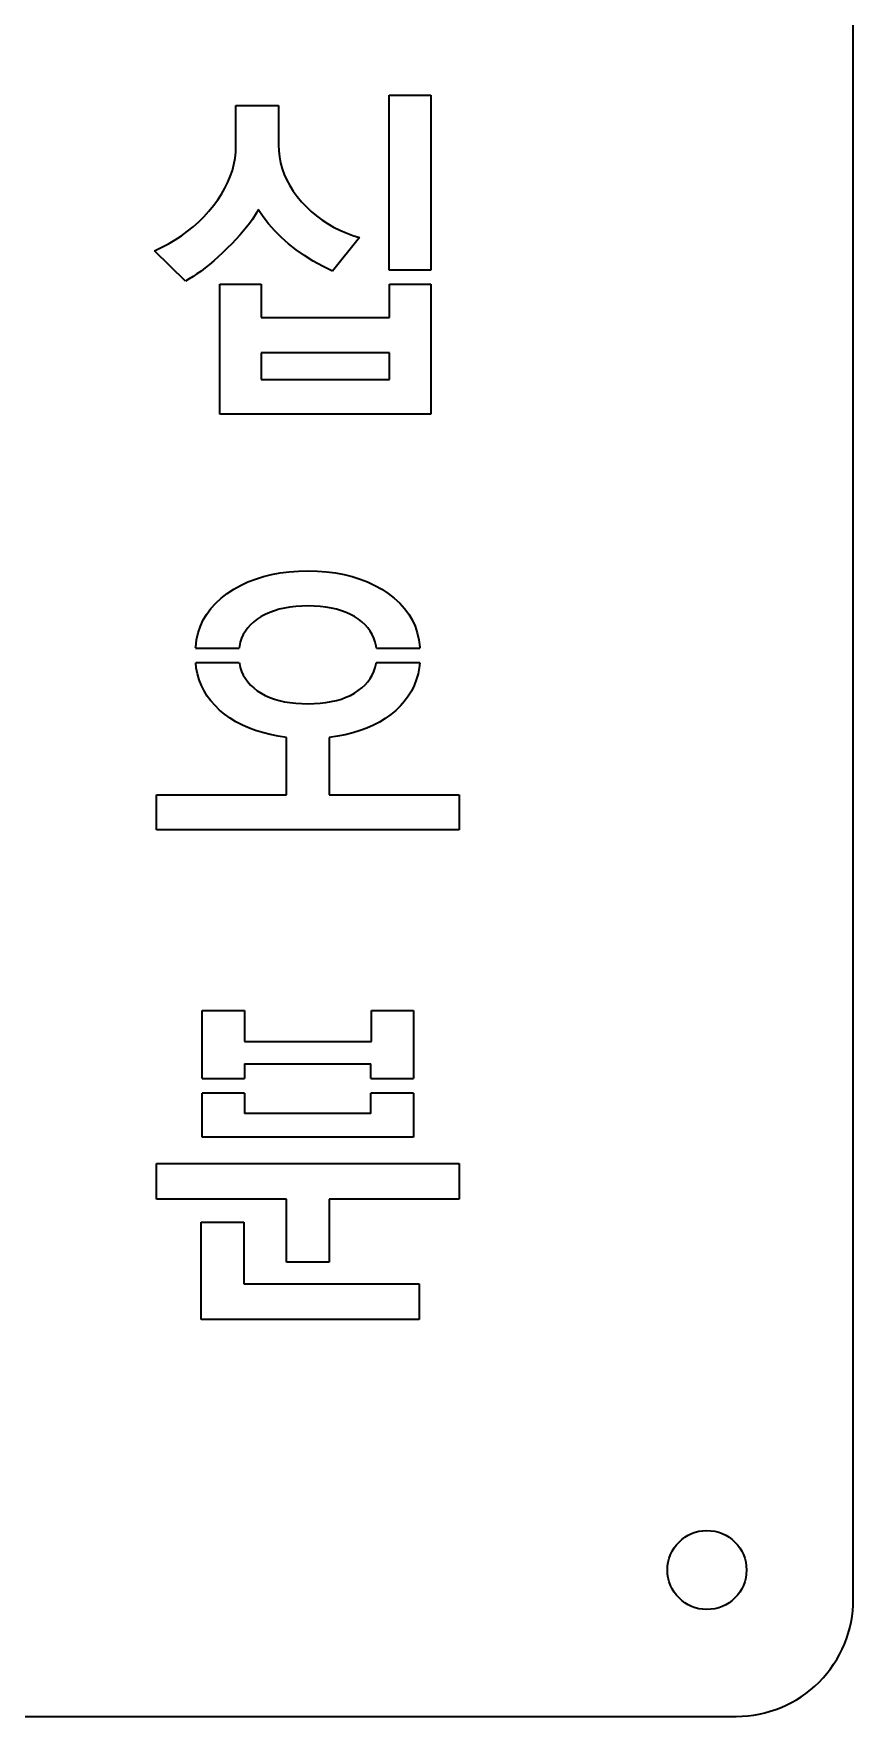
# Model space of a CAD drawing. Extents: x 480 to 710, y 306 to 536.
# Drawn here: x 653.5 to 709.5, y 305.5 to 420.5 of the extents above; entities that cross this region are included whole.
import ezdxf

# ---------------------------------------------------------------- set-up
doc = ezdxf.new("R2010")
doc.units = 0

msp = doc.modelspace()

# ---------------------------------------------------------------- linework, layer by layer
at = {"color": 7, "lineweight": 35}
for p, q in [((709.5, 313.5), (709.5, 527.5)), ((682.579468, 366.086639), (661.906921, 366.086639)), ((661.906921, 343.274841), (682.579468, 343.274841)), ((487.5, 305.5), (701.5, 305.5))]:
    msp.add_line(p, q, dxfattribs=at)
at = {"color": 7, "lineweight": 35, "ltscale": 0.069293}
msp.add_line((667.323364, 412.816284), (667.323364, 415.588013), dxfattribs=at)
at = {"color": 7, "lineweight": 35, "ltscale": 0.072758}
for p, q in [((667.323364, 415.588013), (670.233704, 415.588013)), ((664.955811, 339.2789), (667.86615, 339.2789)), ((673.686829, 336.530273), (670.776489, 336.530273))]:
    msp.add_line(p, q, dxfattribs=at)
at = {"color": 7, "lineweight": 35, "ltscale": 0.066984}
msp.add_line((670.233704, 415.588013), (670.233704, 412.908661), dxfattribs=at)
at = {"color": 7, "lineweight": 35, "ltscale": 0.299117}
for p, q in [((677.798218, 404.32782), (677.798218, 416.29248)), ((680.639282, 416.29248), (680.639282, 404.32782)), ((667.86615, 335.063568), (679.830811, 335.063568))]:
    msp.add_line(p, q, dxfattribs=at)
at = {"color": 7, "lineweight": 35, "ltscale": 0.071027}
for p, q in [((677.798218, 416.29248), (680.639282, 416.29248)), ((680.639282, 404.32782), (677.798218, 404.32782)), ((666.214661, 403.380798), (669.055725, 403.380798))]:
    msp.add_line(p, q, dxfattribs=at)
at = {"color": 7, "lineweight": 35, "ltscale": 0.010491}
msp.add_line((670.233704, 412.908661), (670.249451, 412.489319), dxfattribs=at)
at = {"color": 7, "lineweight": 35, "ltscale": 0.010521}
msp.add_line((667.18512, 411.567078), (667.261963, 411.980835), dxfattribs=at)
at = {"color": 7, "lineweight": 35, "ltscale": 0.010473}
msp.add_line((667.261963, 411.980835), (667.307983, 412.397217), dxfattribs=at)
at = {"color": 7, "lineweight": 35, "ltscale": 0.010484}
msp.add_line((667.307983, 412.397217), (667.323364, 412.816284), dxfattribs=at)
at = {"color": 7, "lineweight": 35, "ltscale": 0.010383}
msp.add_line((670.249451, 412.489319), (670.296753, 412.076691), dxfattribs=at)
at = {"color": 7, "lineweight": 35, "ltscale": 0.010338}
msp.add_line((670.296753, 412.076691), (670.37561, 411.670746), dxfattribs=at)
at = {"color": 7, "lineweight": 35, "ltscale": 0.010988}
msp.add_line((666.770386, 410.341797), (666.939331, 410.747559), dxfattribs=at)
at = {"color": 7, "lineweight": 35, "ltscale": 0.010781}
msp.add_line((666.939331, 410.747559), (667.077637, 411.156006), dxfattribs=at)
at = {"color": 7, "lineweight": 35, "ltscale": 0.010622}
msp.add_line((667.077637, 411.156006), (667.18512, 411.567078), dxfattribs=at)
at = {"color": 7, "lineweight": 35, "ltscale": 0.010355}
msp.add_line((670.37561, 411.670746), (670.485901, 411.271484), dxfattribs=at)
at = {"color": 7, "lineweight": 35, "ltscale": 0.010435}
msp.add_line((670.485901, 411.271484), (670.627808, 410.878937), dxfattribs=at)
at = {"color": 7, "lineweight": 35, "ltscale": 0.010575}
msp.add_line((670.627808, 410.878937), (670.801208, 410.493103), dxfattribs=at)
at = {"color": 7, "lineweight": 35, "ltscale": 0.011896}
msp.add_line((666.079224, 409.140442), (666.340332, 409.538239), dxfattribs=at)
at = {"color": 7, "lineweight": 35, "ltscale": 0.01155}
msp.add_line((666.340332, 409.538239), (666.57074, 409.93869), dxfattribs=at)
at = {"color": 7, "lineweight": 35, "ltscale": 0.011246}
msp.add_line((666.57074, 409.93869), (666.770386, 410.341797), dxfattribs=at)
at = {"color": 7, "lineweight": 35, "ltscale": 0.010775}
msp.add_line((670.801208, 410.493103), (671.006165, 410.113953), dxfattribs=at)
at = {"color": 7, "lineweight": 35, "ltscale": 0.01103}
msp.add_line((671.006165, 410.113953), (671.242615, 409.741486), dxfattribs=at)
at = {"color": 7, "lineweight": 35, "ltscale": 0.011336}
msp.add_line((671.242615, 409.741486), (671.51062, 409.375732), dxfattribs=at)
at = {"color": 7, "lineweight": 35, "ltscale": 0.012451}
msp.add_line((665.135071, 407.992065), (665.470703, 408.360046), dxfattribs=at)
at = {"color": 7, "lineweight": 35, "ltscale": 0.012467}
msp.add_line((665.470703, 408.360046), (665.787354, 408.74527), dxfattribs=at)
at = {"color": 7, "lineweight": 35, "ltscale": 0.012282}
msp.add_line((665.787354, 408.74527), (666.079224, 409.140442), dxfattribs=at)
at = {"color": 7, "lineweight": 35, "ltscale": 0.006751}
msp.add_line((668.72168, 408.261383), (668.585693, 408.028076), dxfattribs=at)
at = {"color": 7, "lineweight": 35, "ltscale": 0.006291}
msp.add_line((668.836304, 408.485413), (668.72168, 408.261383), dxfattribs=at)
at = {"color": 7, "lineweight": 35, "ltscale": 0.015262}
msp.add_line((669.178101, 407.979584), (668.836304, 408.485413), dxfattribs=at)
at = {"color": 7, "lineweight": 35, "ltscale": 0.01169}
msp.add_line((671.51062, 409.375732), (671.81012, 409.016663), dxfattribs=at)
at = {"color": 7, "lineweight": 35, "ltscale": 0.011813}
msp.add_line((671.81012, 409.016663), (672.133423, 408.672058), dxfattribs=at)
at = {"color": 7, "lineweight": 35, "ltscale": 0.011703}
msp.add_line((672.133423, 408.672058), (672.472778, 408.349609), dxfattribs=at)
at = {"color": 7, "lineweight": 35, "ltscale": 0.011633}
msp.add_line((672.472778, 408.349609), (672.828247, 408.049347), dxfattribs=at)
at = {"color": 7, "lineweight": 35, "ltscale": 0.012603}
msp.add_line((664.014587, 406.991272), (664.407043, 407.307678), dxfattribs=at)
at = {"color": 7, "lineweight": 35, "ltscale": 0.012519}
msp.add_line((664.407043, 407.307678), (664.780518, 407.641266), dxfattribs=at)
at = {"color": 7, "lineweight": 35, "ltscale": 0.012469}
msp.add_line((664.780518, 407.641266), (665.135071, 407.992065), dxfattribs=at)
at = {"color": 7, "lineweight": 35, "ltscale": 0.008734}
msp.add_line((668.0495, 407.272797), (667.828064, 407.002563), dxfattribs=at)
at = {"color": 7, "lineweight": 35, "ltscale": 0.008222}
msp.add_line((668.249573, 407.533813), (668.0495, 407.272797), dxfattribs=at)
at = {"color": 7, "lineweight": 35, "ltscale": 0.00772}
msp.add_line((668.428345, 407.785583), (668.249573, 407.533813), dxfattribs=at)
at = {"color": 7, "lineweight": 35, "ltscale": 0.007227}
msp.add_line((668.585693, 408.028076), (668.428345, 407.785583), dxfattribs=at)
at = {"color": 7, "lineweight": 35, "ltscale": 0.015432}
msp.add_line((669.556946, 407.492218), (669.178101, 407.979584), dxfattribs=at)
at = {"color": 7, "lineweight": 35, "ltscale": 0.015667}
msp.add_line((669.972717, 407.023346), (669.556946, 407.492218), dxfattribs=at)
at = {"color": 7, "lineweight": 35, "ltscale": 0.011601}
msp.add_line((672.828247, 408.049347), (673.199707, 407.77124), dxfattribs=at)
at = {"color": 7, "lineweight": 35, "ltscale": 0.01161}
msp.add_line((673.199707, 407.77124), (673.587219, 407.51532), dxfattribs=at)
at = {"color": 7, "lineweight": 35, "ltscale": 0.011659}
msp.add_line((673.587219, 407.51532), (673.990784, 407.281555), dxfattribs=at)
at = {"color": 7, "lineweight": 35, "ltscale": 0.011748}
msp.add_line((673.990784, 407.281555), (674.4104, 407.070007), dxfattribs=at)
at = {"color": 7, "lineweight": 35, "ltscale": 0.013239}
msp.add_line((662.255493, 405.897827), (662.723633, 406.145386), dxfattribs=at)
at = {"color": 7, "lineweight": 35, "ltscale": 0.013037}
msp.add_line((662.723633, 406.145386), (663.172913, 406.410156), dxfattribs=at)
at = {"color": 7, "lineweight": 35, "ltscale": 0.012861}
msp.add_line((663.172913, 406.410156), (663.60321, 406.692108), dxfattribs=at)
at = {"color": 7, "lineweight": 35, "ltscale": 0.012716}
msp.add_line((663.60321, 406.692108), (664.014587, 406.991272), dxfattribs=at)
at = {"color": 7, "lineweight": 35, "ltscale": 0.010856}
msp.add_line((667.035522, 406.136383), (666.728638, 405.829163), dxfattribs=at)
at = {"color": 7, "lineweight": 35, "ltscale": 0.010317}
msp.add_line((667.321045, 406.434326), (667.035522, 406.136383), dxfattribs=at)
at = {"color": 7, "lineweight": 35, "ltscale": 0.009783}
msp.add_line((667.585205, 406.723053), (667.321045, 406.434326), dxfattribs=at)
at = {"color": 7, "lineweight": 35, "ltscale": 0.009257}
msp.add_line((667.828064, 407.002563), (667.585205, 406.723053), dxfattribs=at)
at = {"color": 7, "lineweight": 35, "ltscale": 0.015965}
msp.add_line((670.425415, 406.572937), (669.972717, 407.023346), dxfattribs=at)
at = {"color": 7, "lineweight": 35, "ltscale": 0.016324}
msp.add_line((670.9151, 406.140991), (670.425415, 406.572937), dxfattribs=at)
at = {"color": 7, "lineweight": 35, "ltscale": 0.016738}
msp.add_line((671.441711, 405.727539), (670.9151, 406.140991), dxfattribs=at)
at = {"color": 7, "lineweight": 35, "ltscale": 0.073949}
msp.add_line((675.765625, 406.568298), (673.917786, 404.258545), dxfattribs=at)
at = {"color": 7, "lineweight": 35, "ltscale": 0.011877}
msp.add_line((674.4104, 407.070007), (674.846069, 406.880585), dxfattribs=at)
at = {"color": 7, "lineweight": 35, "ltscale": 0.012043}
msp.add_line((674.846069, 406.880585), (675.297852, 406.713379), dxfattribs=at)
at = {"color": 7, "lineweight": 35, "ltscale": 0.012244}
msp.add_line((675.297852, 406.713379), (675.765625, 406.568298), dxfattribs=at)
at = {"color": 7, "lineweight": 35, "ltscale": 0.013472}
msp.add_line((661.768311, 405.66748), (662.255493, 405.897827), dxfattribs=at)
at = {"color": 7, "lineweight": 35, "ltscale": 0.073907}
msp.add_line((663.870239, 403.588684), (661.768311, 405.66748), dxfattribs=at)
at = {"color": 7, "lineweight": 35, "ltscale": 0.00968}
msp.add_line((665.804382, 404.972717), (665.509033, 404.722321), dxfattribs=at)
at = {"color": 7, "lineweight": 35, "ltscale": 0.010088}
msp.add_line((666.106079, 405.240662), (665.804382, 404.972717), dxfattribs=at)
at = {"color": 7, "lineweight": 35, "ltscale": 0.010501}
msp.add_line((666.414185, 405.526123), (666.106079, 405.240662), dxfattribs=at)
at = {"color": 7, "lineweight": 35, "ltscale": 0.010918}
msp.add_line((666.728638, 405.829163), (666.414185, 405.526123), dxfattribs=at)
at = {"color": 7, "lineweight": 35, "ltscale": 0.017205}
msp.add_line((672.00531, 405.332581), (671.441711, 405.727539), dxfattribs=at)
at = {"color": 7, "lineweight": 35, "ltscale": 0.01772}
msp.add_line((672.605835, 404.956085), (672.00531, 405.332581), dxfattribs=at)
at = {"color": 7, "lineweight": 35, "ltscale": 0.018279}
msp.add_line((673.243347, 404.598083), (672.605835, 404.956085), dxfattribs=at)
at = {"color": 7, "lineweight": 35, "ltscale": 0.007383}
msp.add_line((664.127502, 403.733734), (663.870239, 403.588684), dxfattribs=at)
at = {"color": 7, "lineweight": 35, "ltscale": 0.007743}
msp.add_line((664.391113, 403.896362), (664.127502, 403.733734), dxfattribs=at)
at = {"color": 7, "lineweight": 35, "ltscale": 0.008114}
msp.add_line((664.661072, 404.076508), (664.391113, 403.896362), dxfattribs=at)
at = {"color": 7, "lineweight": 35, "ltscale": 0.008494}
msp.add_line((664.937378, 404.274231), (664.661072, 404.076508), dxfattribs=at)
at = {"color": 7, "lineweight": 35, "ltscale": 0.008882}
msp.add_line((665.220032, 404.489502), (664.937378, 404.274231), dxfattribs=at)
at = {"color": 7, "lineweight": 35, "ltscale": 0.009278}
msp.add_line((665.509033, 404.722321), (665.220032, 404.489502), dxfattribs=at)
at = {"color": 7, "lineweight": 35, "ltscale": 0.018877}
msp.add_line((673.917786, 404.258545), (673.243347, 404.598083), dxfattribs=at)
at = {"color": 7, "lineweight": 35, "ltscale": 0.222316}
for p, q in [((666.214661, 394.488159), (666.214661, 403.380798)), ((680.639282, 403.380798), (680.639282, 394.488159)), ((673.686829, 368.477264), (682.579468, 368.477264)), ((682.579468, 340.838013), (673.686829, 340.838013))]:
    msp.add_line(p, q, dxfattribs=at)
at = {"color": 7, "lineweight": 35, "ltscale": 0.056878}
for p, q in [((669.055725, 403.380798), (669.055725, 401.105682)), ((677.82135, 401.105682), (677.82135, 403.380798))]:
    msp.add_line(p, q, dxfattribs=at)
at = {"color": 7, "lineweight": 35, "ltscale": 0.070448}
msp.add_line((677.82135, 403.380798), (680.639282, 403.380798), dxfattribs=at)
at = {"color": 7, "lineweight": 35, "ltscale": 0.219141}
for p, q in [((669.055725, 401.105682), (677.82135, 401.105682)), ((677.82135, 398.691956), (669.055725, 398.691956)), ((669.055725, 396.855682), (677.82135, 396.855682))]:
    msp.add_line(p, q, dxfattribs=at)
at = {"color": 7, "lineweight": 35, "ltscale": 0.045907}
for p, q in [((669.055725, 398.691956), (669.055725, 396.855682)), ((677.82135, 396.855682), (677.82135, 398.691956))]:
    msp.add_line(p, q, dxfattribs=at)
at = {"color": 7, "lineweight": 35, "ltscale": 0.360616}
msp.add_line((680.639282, 394.488159), (666.214661, 394.488159), dxfattribs=at)
at = {"color": 7, "lineweight": 35, "ltscale": 0.013614}
msp.add_line((667.645813, 382.796539), (668.139221, 383.026947), dxfattribs=at)
at = {"color": 7, "lineweight": 35, "ltscale": 0.013848}
msp.add_line((668.139221, 383.026947), (668.655884, 383.226624), dxfattribs=at)
at = {"color": 7, "lineweight": 35, "ltscale": 0.014142}
msp.add_line((668.655884, 383.226624), (669.19574, 383.395569), dxfattribs=at)
at = {"color": 7, "lineweight": 35, "ltscale": 0.014494}
msp.add_line((669.19574, 383.395569), (669.758789, 383.533813), dxfattribs=at)
at = {"color": 7, "lineweight": 35, "ltscale": 0.014902}
msp.add_line((669.758789, 383.533813), (670.345093, 383.641357), dxfattribs=at)
at = {"color": 7, "lineweight": 35, "ltscale": 0.015358}
msp.add_line((670.345093, 383.641357), (670.95459, 383.71814), dxfattribs=at)
at = {"color": 7, "lineweight": 35, "ltscale": 0.015859}
msp.add_line((670.95459, 383.71814), (671.58728, 383.764221), dxfattribs=at)
at = {"color": 7, "lineweight": 35, "ltscale": 0.016403}
msp.add_line((671.58728, 383.764221), (672.243225, 383.779602), dxfattribs=at)
at = {"color": 7, "lineweight": 35, "ltscale": 0.016238}
msp.add_line((672.243225, 383.779602), (672.892578, 383.764221), dxfattribs=at)
at = {"color": 7, "lineweight": 35, "ltscale": 0.015718}
msp.add_line((672.892578, 383.764221), (673.519592, 383.71814), dxfattribs=at)
at = {"color": 7, "lineweight": 35, "ltscale": 0.015235}
msp.add_line((673.519592, 383.71814), (674.124146, 383.641357), dxfattribs=at)
at = {"color": 7, "lineweight": 35, "ltscale": 0.014802}
msp.add_line((674.124146, 383.641357), (674.70636, 383.533813), dxfattribs=at)
at = {"color": 7, "lineweight": 35, "ltscale": 0.014414}
msp.add_line((674.70636, 383.533813), (675.266113, 383.395569), dxfattribs=at)
at = {"color": 7, "lineweight": 35, "ltscale": 0.014084}
msp.add_line((675.266113, 383.395569), (675.803528, 383.226624), dxfattribs=at)
at = {"color": 7, "lineweight": 35, "ltscale": 0.013808}
msp.add_line((675.803528, 383.226624), (676.318481, 383.026947), dxfattribs=at)
at = {"color": 7, "lineweight": 35, "ltscale": 0.013595}
msp.add_line((676.318481, 383.026947), (676.811035, 382.796539), dxfattribs=at)
at = {"color": 7, "lineweight": 35, "ltscale": 0.012577}
msp.add_line((665.944885, 381.584351), (666.314941, 381.925171), dxfattribs=at)
at = {"color": 7, "lineweight": 35, "ltscale": 0.013051}
msp.add_line((666.314941, 381.925171), (666.728638, 382.243591), dxfattribs=at)
at = {"color": 7, "lineweight": 35, "ltscale": 0.013345}
msp.add_line((666.728638, 382.243591), (667.175598, 382.535431), dxfattribs=at)
at = {"color": 7, "lineweight": 35, "ltscale": 0.013446}
msp.add_line((667.175598, 382.535431), (667.645813, 382.796539), dxfattribs=at)
at = {"color": 7, "lineweight": 35, "ltscale": 0.013445}
msp.add_line((676.811035, 382.796539), (677.281189, 382.535431), dxfattribs=at)
at = {"color": 7, "lineweight": 35, "ltscale": 0.013362}
msp.add_line((677.281189, 382.535431), (677.728943, 382.243591), dxfattribs=at)
at = {"color": 7, "lineweight": 35, "ltscale": 0.013072}
msp.add_line((677.728943, 382.243591), (678.143677, 381.925171), dxfattribs=at)
at = {"color": 7, "lineweight": 35, "ltscale": 0.012595}
msp.add_line((678.143677, 381.925171), (678.514709, 381.584351), dxfattribs=at)
at = {"color": 7, "lineweight": 35, "ltscale": 0.011827}
msp.add_line((665.095886, 380.427521), (665.335327, 380.835541), dxfattribs=at)
at = {"color": 7, "lineweight": 35, "ltscale": 0.011958}
msp.add_line((665.335327, 380.835541), (665.618347, 381.221161), dxfattribs=at)
at = {"color": 7, "lineweight": 35, "ltscale": 0.01221}
msp.add_line((665.618347, 381.221161), (665.944885, 381.584351), dxfattribs=at)
at = {"color": 7, "lineweight": 35, "ltscale": 0.007871}
msp.add_line((669.048584, 380.659302), (668.784302, 380.488159), dxfattribs=at)
at = {"color": 7, "lineweight": 35, "ltscale": 0.008033}
msp.add_line((669.331055, 380.812439), (669.048584, 380.659302), dxfattribs=at)
at = {"color": 7, "lineweight": 35, "ltscale": 0.008238}
msp.add_line((669.631592, 380.947571), (669.331055, 380.812439), dxfattribs=at)
at = {"color": 7, "lineweight": 35, "ltscale": 0.008489}
msp.add_line((669.950317, 381.064667), (669.631592, 380.947571), dxfattribs=at)
at = {"color": 7, "lineweight": 35, "ltscale": 0.008777}
msp.add_line((670.287109, 381.163757), (669.950317, 381.064667), dxfattribs=at)
at = {"color": 7, "lineweight": 35, "ltscale": 0.009103}
msp.add_line((670.64209, 381.244843), (670.287109, 381.163757), dxfattribs=at)
at = {"color": 7, "lineweight": 35, "ltscale": 0.009458}
msp.add_line((671.015137, 381.307892), (670.64209, 381.244843), dxfattribs=at)
at = {"color": 7, "lineweight": 35, "ltscale": 0.009845}
for p, q in [((671.406372, 381.352936), (671.015137, 381.307892)), ((671.015137, 374.782684), (671.406372, 374.737946))]:
    msp.add_line(p, q, dxfattribs=at)
at = {"color": 7, "lineweight": 35, "ltscale": 0.010256}
for p, q in [((671.815735, 381.379944), (671.406372, 381.352936)), ((671.406372, 374.737946), (671.815735, 374.71109))]:
    msp.add_line(p, q, dxfattribs=at)
at = {"color": 7, "lineweight": 35, "ltscale": 0.01069}
for p, q in [((672.243225, 381.388977), (671.815735, 381.379944)), ((671.815735, 374.71109), (672.243225, 374.702148))]:
    msp.add_line(p, q, dxfattribs=at)
at = {"color": 7, "lineweight": 35, "ltscale": 0.010687}
msp.add_line((672.670593, 381.379944), (672.243225, 381.388977), dxfattribs=at)
at = {"color": 7, "lineweight": 35, "ltscale": 0.010247}
msp.add_line((673.07959, 381.352936), (672.670593, 381.379944), dxfattribs=at)
at = {"color": 7, "lineweight": 35, "ltscale": 0.00983}
msp.add_line((673.470215, 381.307892), (673.07959, 381.352936), dxfattribs=at)
at = {"color": 7, "lineweight": 35, "ltscale": 0.00944}
msp.add_line((673.842529, 381.244843), (673.470215, 381.307892), dxfattribs=at)
at = {"color": 7, "lineweight": 35, "ltscale": 0.009076}
msp.add_line((674.196411, 381.163757), (673.842529, 381.244843), dxfattribs=at)
at = {"color": 7, "lineweight": 35, "ltscale": 0.008747}
msp.add_line((674.531982, 381.064667), (674.196411, 381.163757), dxfattribs=at)
at = {"color": 7, "lineweight": 35, "ltscale": 0.008452}
for p, q in [((674.849121, 380.947571), (674.531982, 381.064667)), ((674.524353, 375.026428), (674.841492, 375.143555))]:
    msp.add_line(p, q, dxfattribs=at)
at = {"color": 7, "lineweight": 35, "ltscale": 0.008199}
msp.add_line((675.147949, 380.812439), (674.849121, 380.947571), dxfattribs=at)
at = {"color": 7, "lineweight": 35, "ltscale": 0.00799}
msp.add_line((675.428467, 380.659302), (675.147949, 380.812439), dxfattribs=at)
at = {"color": 7, "lineweight": 35, "ltscale": 0.007825}
msp.add_line((675.690552, 380.488159), (675.428467, 380.659302), dxfattribs=at)
at = {"color": 7, "lineweight": 35, "ltscale": 0.012225}
msp.add_line((678.514709, 381.584351), (678.842163, 381.221161), dxfattribs=at)
at = {"color": 7, "lineweight": 35, "ltscale": 0.011969}
msp.add_line((678.842163, 381.221161), (679.125916, 380.835541), dxfattribs=at)
at = {"color": 7, "lineweight": 35, "ltscale": 0.011835}
msp.add_line((679.125916, 380.835541), (679.365967, 380.427521), dxfattribs=at)
at = {"color": 7, "lineweight": 35, "ltscale": 0.012188}
msp.add_line((664.638733, 379.069031), (664.747559, 379.54425), dxfattribs=at)
at = {"color": 7, "lineweight": 35, "ltscale": 0.011944}
msp.add_line((664.747559, 379.54425), (664.899963, 379.99707), dxfattribs=at)
at = {"color": 7, "lineweight": 35, "ltscale": 0.011824}
msp.add_line((664.899963, 379.99707), (665.095886, 380.427521), dxfattribs=at)
at = {"color": 7, "lineweight": 35, "ltscale": 0.006894}
msp.add_line((667.96759, 379.665863), (667.827209, 379.428528), dxfattribs=at)
at = {"color": 7, "lineweight": 35, "ltscale": 0.006981}
msp.add_line((668.133484, 379.890503), (667.96759, 379.665863), dxfattribs=at)
at = {"color": 7, "lineweight": 35, "ltscale": 0.007139}
msp.add_line((668.32489, 380.102417), (668.133484, 379.890503), dxfattribs=at)
at = {"color": 7, "lineweight": 35, "ltscale": 0.007364}
msp.add_line((668.54187, 380.301636), (668.32489, 380.102417), dxfattribs=at)
at = {"color": 7, "lineweight": 35, "ltscale": 0.007647}
msp.add_line((668.784302, 380.488159), (668.54187, 380.301636), dxfattribs=at)
at = {"color": 7, "lineweight": 35, "ltscale": 0.007605}
msp.add_line((675.930847, 380.301636), (675.690552, 380.488159), dxfattribs=at)
at = {"color": 7, "lineweight": 35, "ltscale": 0.007327}
msp.add_line((676.145813, 380.102417), (675.930847, 380.301636), dxfattribs=at)
at = {"color": 7, "lineweight": 35, "ltscale": 0.00711}
msp.add_line((676.33551, 379.890503), (676.145813, 380.102417), dxfattribs=at)
at = {"color": 7, "lineweight": 35, "ltscale": 0.006959}
msp.add_line((676.499878, 379.665863), (676.33551, 379.890503), dxfattribs=at)
at = {"color": 7, "lineweight": 35, "ltscale": 0.006878}
msp.add_line((676.639038, 379.428528), (676.499878, 379.665863), dxfattribs=at)
at = {"color": 7, "lineweight": 35, "ltscale": 0.011829}
msp.add_line((679.365967, 380.427521), (679.562439, 379.99707), dxfattribs=at)
at = {"color": 7, "lineweight": 35, "ltscale": 0.011947}
msp.add_line((679.562439, 379.99707), (679.71521, 379.54425), dxfattribs=at)
at = {"color": 7, "lineweight": 35, "ltscale": 0.01219}
msp.add_line((679.71521, 379.54425), (679.824341, 379.069031), dxfattribs=at)
at = {"color": 7, "lineweight": 35, "ltscale": 0.001786}
for p, q in [((664.570435, 378.5), (664.573364, 378.571381)), ((679.889893, 378.571381), (679.892822, 378.5))]:
    msp.add_line(p, q, dxfattribs=at)
at = {"color": 7, "lineweight": 35, "ltscale": 0.074252}
msp.add_line((664.570435, 378.5), (667.540527, 378.5), dxfattribs=at)
at = {"color": 7, "lineweight": 35, "ltscale": 0.012548}
msp.add_line((664.573364, 378.571381), (664.638733, 379.069031), dxfattribs=at)
at = {"color": 7, "lineweight": 35, "ltscale": 0.003539}
msp.add_line((667.559204, 378.64032), (667.540527, 378.5), dxfattribs=at)
at = {"color": 7, "lineweight": 35, "ltscale": 0.007069}
msp.add_line((667.623047, 378.915771), (667.559204, 378.64032), dxfattribs=at)
at = {"color": 7, "lineweight": 35, "ltscale": 0.006937}
msp.add_line((667.712341, 379.178497), (667.623047, 378.915771), dxfattribs=at)
at = {"color": 7, "lineweight": 35, "ltscale": 0.006879}
msp.add_line((667.827209, 379.428528), (667.712341, 379.178497), dxfattribs=at)
at = {"color": 7, "lineweight": 35, "ltscale": 0.006867}
msp.add_line((676.752808, 379.178497), (676.639038, 379.428528), dxfattribs=at)
at = {"color": 7, "lineweight": 35, "ltscale": 0.006931}
msp.add_line((676.841309, 378.915771), (676.752808, 379.178497), dxfattribs=at)
at = {"color": 7, "lineweight": 35, "ltscale": 0.007066}
msp.add_line((676.904602, 378.64032), (676.841309, 378.915771), dxfattribs=at)
at = {"color": 7, "lineweight": 35, "ltscale": 0.003538}
msp.add_line((676.923096, 378.5), (676.904602, 378.64032), dxfattribs=at)
at = {"color": 7, "lineweight": 35, "ltscale": 0.074243}
msp.add_line((676.923096, 378.5), (679.892822, 378.5), dxfattribs=at)
at = {"color": 7, "lineweight": 35, "ltscale": 0.012549}
msp.add_line((679.824341, 379.069031), (679.889893, 378.571381), dxfattribs=at)
at = {"color": 7, "lineweight": 35, "ltscale": 0.008439}
msp.add_line((664.61792, 377.164612), (664.57959, 377.5), dxfattribs=at)
at = {"color": 7, "lineweight": 35, "ltscale": 0.074341}
msp.add_line((667.553223, 377.5), (664.57959, 377.5), dxfattribs=at)
at = {"color": 7, "lineweight": 35, "ltscale": 0.001153}
msp.add_line((667.553223, 377.5), (667.559204, 377.454254), dxfattribs=at)
at = {"color": 7, "lineweight": 35, "ltscale": 0.007146}
msp.add_line((667.559204, 377.454254), (667.623047, 377.175629), dxfattribs=at)
at = {"color": 7, "lineweight": 35, "ltscale": 0.007109}
msp.add_line((676.84082, 377.181), (676.904358, 377.458191), dxfattribs=at)
at = {"color": 7, "lineweight": 35, "ltscale": 0.001054}
msp.add_line((676.904358, 377.458191), (676.909851, 377.5), dxfattribs=at)
at = {"color": 7, "lineweight": 35, "ltscale": 0.07435}
msp.add_line((679.88385, 377.5), (676.909851, 377.5), dxfattribs=at)
at = {"color": 7, "lineweight": 35, "ltscale": 0.008556}
msp.add_line((679.88385, 377.5), (679.84491, 377.159973), dxfattribs=at)
at = {"color": 7, "lineweight": 35, "ltscale": 0.010677}
msp.add_line((664.700806, 376.745667), (664.61792, 377.164612), dxfattribs=at)
at = {"color": 7, "lineweight": 35, "ltscale": 0.010475}
msp.add_line((664.816772, 376.343018), (664.700806, 376.745667), dxfattribs=at)
at = {"color": 7, "lineweight": 35, "ltscale": 0.010354}
msp.add_line((664.965942, 375.956635), (664.816772, 376.343018), dxfattribs=at)
at = {"color": 7, "lineweight": 35, "ltscale": 0.006999}
for p, q in [((667.623047, 377.175629), (667.712341, 376.910278)), ((667.96759, 376.419464), (668.133484, 376.19397))]:
    msp.add_line(p, q, dxfattribs=at)
at = {"color": 7, "lineweight": 35, "ltscale": 0.006925}
msp.add_line((667.712341, 376.910278), (667.827209, 376.658234), dxfattribs=at)
at = {"color": 7, "lineweight": 35, "ltscale": 0.006924}
msp.add_line((667.827209, 376.658234), (667.96759, 376.419464), dxfattribs=at)
at = {"color": 7, "lineweight": 35, "ltscale": 0.007145}
msp.add_line((668.133484, 376.19397), (668.32489, 375.98175), dxfattribs=at)
at = {"color": 7, "lineweight": 35, "ltscale": 0.007136}
msp.add_line((676.14209, 375.989136), (676.332642, 376.20166), dxfattribs=at)
at = {"color": 7, "lineweight": 35, "ltscale": 0.006987}
msp.add_line((676.332642, 376.20166), (676.497803, 376.427094), dxfattribs=at)
at = {"color": 7, "lineweight": 35, "ltscale": 0.006908}
msp.add_line((676.497803, 376.427094), (676.637573, 376.665466), dxfattribs=at)
at = {"color": 7, "lineweight": 35, "ltscale": 0.006902}
msp.add_line((676.637573, 376.665466), (676.751892, 376.916748), dxfattribs=at)
at = {"color": 7, "lineweight": 35, "ltscale": 0.00697}
msp.add_line((676.751892, 376.916748), (676.84082, 377.181), dxfattribs=at)
at = {"color": 7, "lineweight": 35, "ltscale": 0.010417}
msp.add_line((679.644653, 376.333771), (679.494507, 375.945099), dxfattribs=at)
at = {"color": 7, "lineweight": 35, "ltscale": 0.010537}
msp.add_line((679.761475, 376.738739), (679.644653, 376.333771), dxfattribs=at)
at = {"color": 7, "lineweight": 35, "ltscale": 0.010735}
msp.add_line((679.84491, 377.159973), (679.761475, 376.738739), dxfattribs=at)
at = {"color": 7, "lineweight": 35, "ltscale": 0.010314}
msp.add_line((665.148254, 375.586548), (664.965942, 375.956635), dxfattribs=at)
at = {"color": 7, "lineweight": 35, "ltscale": 0.010356}
msp.add_line((665.363708, 375.232758), (665.148254, 375.586548), dxfattribs=at)
at = {"color": 7, "lineweight": 35, "ltscale": 0.01048}
msp.add_line((665.612305, 374.895233), (665.363708, 375.232758), dxfattribs=at)
at = {"color": 7, "lineweight": 35, "ltscale": 0.007359}
msp.add_line((668.32489, 375.98175), (668.54187, 375.782837), dxfattribs=at)
at = {"color": 7, "lineweight": 35, "ltscale": 0.007634}
msp.add_line((668.54187, 375.782837), (668.784302, 375.597168), dxfattribs=at)
at = {"color": 7, "lineweight": 35, "ltscale": 0.007857}
msp.add_line((668.784302, 375.597168), (669.048584, 375.427124), dxfattribs=at)
at = {"color": 7, "lineweight": 35, "ltscale": 0.008021}
msp.add_line((669.048584, 375.427124), (669.331055, 375.274963), dxfattribs=at)
at = {"color": 7, "lineweight": 35, "ltscale": 0.008229}
msp.add_line((669.331055, 375.274963), (669.631592, 375.140717), dxfattribs=at)
at = {"color": 7, "lineweight": 35, "ltscale": 0.008483}
msp.add_line((669.631592, 375.140717), (669.950317, 375.024353), dxfattribs=at)
at = {"color": 7, "lineweight": 35, "ltscale": 0.008772}
msp.add_line((669.950317, 375.024353), (670.287109, 374.925903), dxfattribs=at)
at = {"color": 7, "lineweight": 35, "ltscale": 0.0091}
msp.add_line((670.287109, 374.925903), (670.64209, 374.845337), dxfattribs=at)
at = {"color": 7, "lineweight": 35, "ltscale": 0.009058}
msp.add_line((673.83606, 374.846283), (674.189209, 374.927338), dxfattribs=at)
at = {"color": 7, "lineweight": 35, "ltscale": 0.008737}
msp.add_line((674.189209, 374.927338), (674.524353, 375.026428), dxfattribs=at)
at = {"color": 7, "lineweight": 35, "ltscale": 0.008206}
msp.add_line((674.841492, 375.143555), (675.140625, 375.278656), dxfattribs=at)
at = {"color": 7, "lineweight": 35, "ltscale": 0.008002}
msp.add_line((675.140625, 375.278656), (675.421692, 375.431793), dxfattribs=at)
at = {"color": 7, "lineweight": 35, "ltscale": 0.007848}
msp.add_line((675.421692, 375.431793), (675.684814, 375.602966), dxfattribs=at)
at = {"color": 7, "lineweight": 35, "ltscale": 0.007627}
msp.add_line((675.684814, 375.602966), (675.926147, 375.789581), dxfattribs=at)
at = {"color": 7, "lineweight": 35, "ltscale": 0.007351}
msp.add_line((675.926147, 375.789581), (676.14209, 375.989136), dxfattribs=at)
at = {"color": 7, "lineweight": 35, "ltscale": 0.010552}
msp.add_line((679.093994, 375.216583), (678.843628, 374.87677), dxfattribs=at)
at = {"color": 7, "lineweight": 35, "ltscale": 0.010424}
msp.add_line((679.310913, 375.572693), (679.093994, 375.216583), dxfattribs=at)
at = {"color": 7, "lineweight": 35, "ltscale": 0.01038}
msp.add_line((679.494507, 375.945099), (679.310913, 375.572693), dxfattribs=at)
at = {"color": 7, "lineweight": 35, "ltscale": 0.010682}
msp.add_line((665.894043, 374.574005), (665.612305, 374.895233), dxfattribs=at)
at = {"color": 7, "lineweight": 35, "ltscale": 0.010958}
msp.add_line((666.208862, 374.269043), (665.894043, 374.574005), dxfattribs=at)
at = {"color": 7, "lineweight": 35, "ltscale": 0.01118}
msp.add_line((666.552856, 373.983276), (666.208862, 374.269043), dxfattribs=at)
at = {"color": 7, "lineweight": 35, "ltscale": 0.011341}
msp.add_line((666.921936, 373.719543), (666.552856, 373.983276), dxfattribs=at)
at = {"color": 7, "lineweight": 35, "ltscale": 0.009457}
msp.add_line((670.64209, 374.845337), (671.015137, 374.782684), dxfattribs=at)
at = {"color": 7, "lineweight": 35, "ltscale": 0.010633}
msp.add_line((672.243225, 374.702148), (672.668457, 374.711151), dxfattribs=at)
at = {"color": 7, "lineweight": 35, "ltscale": 0.010203}
msp.add_line((672.668457, 374.711151), (673.075684, 374.738159), dxfattribs=at)
at = {"color": 7, "lineweight": 35, "ltscale": 0.009794}
msp.add_line((673.075684, 374.738159), (673.464844, 374.783203), dxfattribs=at)
at = {"color": 7, "lineweight": 35, "ltscale": 0.009413}
msp.add_line((673.464844, 374.783203), (673.83606, 374.846283), dxfattribs=at)
at = {"color": 7, "lineweight": 35, "ltscale": 0.011379}
msp.add_line((677.896912, 373.958344), (677.526611, 373.693695), dxfattribs=at)
at = {"color": 7, "lineweight": 35, "ltscale": 0.011247}
msp.add_line((678.242859, 374.245972), (677.896912, 373.958344), dxfattribs=at)
at = {"color": 7, "lineweight": 35, "ltscale": 0.011038}
msp.add_line((678.559937, 374.553223), (678.242859, 374.245972), dxfattribs=at)
at = {"color": 7, "lineweight": 35, "ltscale": 0.010758}
msp.add_line((678.843628, 374.87677), (678.559937, 374.553223), dxfattribs=at)
at = {"color": 7, "lineweight": 35, "ltscale": 0.011557}
msp.add_line((667.31604, 373.477905), (666.921936, 373.719543), dxfattribs=at)
at = {"color": 7, "lineweight": 35, "ltscale": 0.011831}
msp.add_line((667.735229, 373.258301), (667.31604, 373.477905), dxfattribs=at)
at = {"color": 7, "lineweight": 35, "ltscale": 0.012154}
msp.add_line((668.179443, 373.06076), (667.735229, 373.258301), dxfattribs=at)
at = {"color": 7, "lineweight": 35, "ltscale": 0.012526}
msp.add_line((668.648743, 372.885254), (668.179443, 373.06076), dxfattribs=at)
at = {"color": 7, "lineweight": 35, "ltscale": 0.01294}
msp.add_line((669.143066, 372.731842), (668.648743, 372.885254), dxfattribs=at)
at = {"color": 7, "lineweight": 35, "ltscale": 0.013394}
msp.add_line((669.662476, 372.600464), (669.143066, 372.731842), dxfattribs=at)
at = {"color": 7, "lineweight": 35, "ltscale": 0.013884}
msp.add_line((670.20697, 372.49115), (669.662476, 372.600464), dxfattribs=at)
at = {"color": 7, "lineweight": 35, "ltscale": 0.013297}
msp.add_line((675.309509, 372.71521), (674.792969, 372.58847), dxfattribs=at)
at = {"color": 7, "lineweight": 35, "ltscale": 0.01286}
msp.add_line((675.801636, 372.864929), (675.309509, 372.71521), dxfattribs=at)
at = {"color": 7, "lineweight": 35, "ltscale": 0.012466}
msp.add_line((676.269409, 373.037659), (675.801636, 372.864929), dxfattribs=at)
at = {"color": 7, "lineweight": 35, "ltscale": 0.012118}
msp.add_line((676.712891, 373.233337), (676.269409, 373.037659), dxfattribs=at)
at = {"color": 7, "lineweight": 35, "ltscale": 0.011816}
msp.add_line((677.131897, 373.452026), (676.712891, 373.233337), dxfattribs=at)
at = {"color": 7, "lineweight": 35, "ltscale": 0.011571}
msp.add_line((677.526611, 373.693695), (677.131897, 373.452026), dxfattribs=at)
at = {"color": 7, "lineweight": 35, "ltscale": 0.014404}
msp.add_line((670.776489, 372.4039), (670.20697, 372.49115), dxfattribs=at)
at = {"color": 7, "lineweight": 35, "ltscale": 0.098166}
for p, q in [((670.776489, 368.477264), (670.776489, 372.4039)), ((673.686829, 372.4039), (673.686829, 368.477264))]:
    msp.add_line(p, q, dxfattribs=at)
at = {"color": 7, "lineweight": 35, "ltscale": 0.014275}
msp.add_line((674.252075, 372.48468), (673.686829, 372.4039), dxfattribs=at)
at = {"color": 7, "lineweight": 35, "ltscale": 0.013769}
msp.add_line((674.792969, 372.58847), (674.252075, 372.48468), dxfattribs=at)
at = {"color": 7, "lineweight": 35, "ltscale": 0.059766}
for p, q in [((661.906921, 366.086639), (661.906921, 368.477264)), ((682.579468, 368.477264), (682.579468, 366.086639))]:
    msp.add_line(p, q, dxfattribs=at)
at = {"color": 7, "lineweight": 35, "ltscale": 0.221739}
for p, q in [((661.906921, 368.477264), (670.776489, 368.477264)), ((670.776489, 340.838013), (661.906921, 340.838013))]:
    msp.add_line(p, q, dxfattribs=at)
at = {"color": 7, "lineweight": 35, "ltscale": 0.116242}
for p, q in [((665.025146, 349.100006), (665.025146, 353.749695)), ((679.461304, 353.749695), (679.461304, 349.100006))]:
    msp.add_line(p, q, dxfattribs=at)
at = {"color": 7, "lineweight": 35, "ltscale": 0.07218}
msp.add_line((665.025146, 353.749695), (667.912354, 353.749695), dxfattribs=at)
at = {"color": 7, "lineweight": 35, "ltscale": 0.053125}
for p, q in [((667.912354, 353.749695), (667.912354, 351.624695)), ((676.574036, 351.624695), (676.574036, 353.749695))]:
    msp.add_line(p, q, dxfattribs=at)
at = {"color": 7, "lineweight": 35, "ltscale": 0.072182}
msp.add_line((676.574036, 353.749695), (679.461304, 353.749695), dxfattribs=at)
at = {"color": 7, "lineweight": 35, "ltscale": 0.216542}
msp.add_line((667.912354, 351.624695), (676.574036, 351.624695), dxfattribs=at)
at = {"color": 7, "lineweight": 35, "ltscale": 0.216249}
for p, q in [((667.900024, 350.100006), (676.549988, 350.100006)), ((676.549988, 346.700012), (667.900024, 346.700012))]:
    msp.add_line(p, q, dxfattribs=at)
at = {"color": 7, "lineweight": 35, "ltscale": 0.025}
for p, q in [((667.900024, 350.100006), (667.900024, 349.100006)), ((676.549988, 349.100006), (676.549988, 350.100006))]:
    msp.add_line(p, q, dxfattribs=at)
at = {"color": 7, "lineweight": 35, "ltscale": 0.071872}
for p, q in [((665.025146, 349.100006), (667.900024, 349.100006)), ((667.900024, 348.100006), (665.025146, 348.100006))]:
    msp.add_line(p, q, dxfattribs=at)
at = {"color": 7, "lineweight": 35, "ltscale": 0.072783}
for p, q in [((676.549988, 349.100006), (679.461304, 349.100006)), ((679.461304, 348.100006), (676.549988, 348.100006))]:
    msp.add_line(p, q, dxfattribs=at)
at = {"color": 7, "lineweight": 35, "ltscale": 0.0753}
for p, q in [((665.025146, 345.088013), (665.025146, 348.100006)), ((679.461304, 348.100006), (679.461304, 345.088013))]:
    msp.add_line(p, q, dxfattribs=at)
at = {"color": 7, "lineweight": 35, "ltscale": 0.035}
for p, q in [((667.900024, 348.100006), (667.900024, 346.700012)), ((676.549988, 346.700012), (676.549988, 348.100006))]:
    msp.add_line(p, q, dxfattribs=at)
at = {"color": 7, "lineweight": 35, "ltscale": 0.360904}
msp.add_line((679.461304, 345.088013), (665.025146, 345.088013), dxfattribs=at)
at = {"color": 7, "lineweight": 35, "ltscale": 0.060921}
for p, q in [((661.906921, 340.838013), (661.906921, 343.274841)), ((682.579468, 343.274841), (682.579468, 340.838013)), ((679.830811, 335.063568), (679.830811, 332.62674))]:
    msp.add_line(p, q, dxfattribs=at)
at = {"color": 7, "lineweight": 35, "ltscale": 0.107693}
for p, q in [((670.776489, 336.530273), (670.776489, 340.838013)), ((673.686829, 340.838013), (673.686829, 336.530273))]:
    msp.add_line(p, q, dxfattribs=at)
at = {"color": 7, "lineweight": 35, "ltscale": 0.166304}
msp.add_line((664.955811, 332.62674), (664.955811, 339.2789), dxfattribs=at)
at = {"color": 7, "lineweight": 35, "ltscale": 0.105383}
msp.add_line((667.86615, 339.2789), (667.86615, 335.063568), dxfattribs=at)
at = {"color": 7, "lineweight": 35, "ltscale": 0.371875}
msp.add_line((679.830811, 332.62674), (664.955811, 332.62674), dxfattribs=at)
at = {"color": 7, "lineweight": 35}
msp.add_circle((699.5, 315.5), 2.7, dxfattribs=at)
msp.add_arc((701.5, 313.5), 8, 269.999997, 360, dxfattribs=at)

doc.saveas('drawing.dxf')
